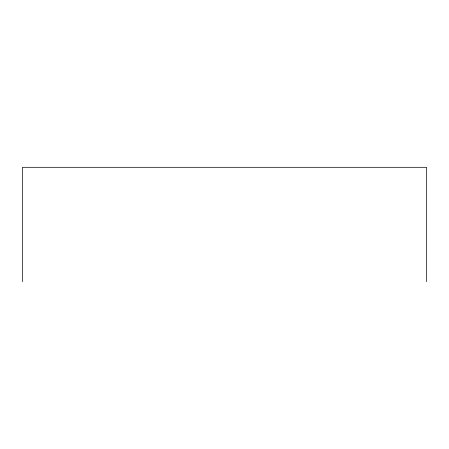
<?xml version="1.0" encoding="UTF-8"?>
<svg xmlns="http://www.w3.org/2000/svg" width="449" height="449" viewBox="0 0 449 449"><rect width="100%" height="100%" fill="white"/><g stroke="black" fill="none" stroke-linecap="round" stroke-linejoin="round"><path stroke-width="0.67" d="M426.55 281.691L426.55 167.309L22.45 167.309L22.45 281.691"/></g></svg>
